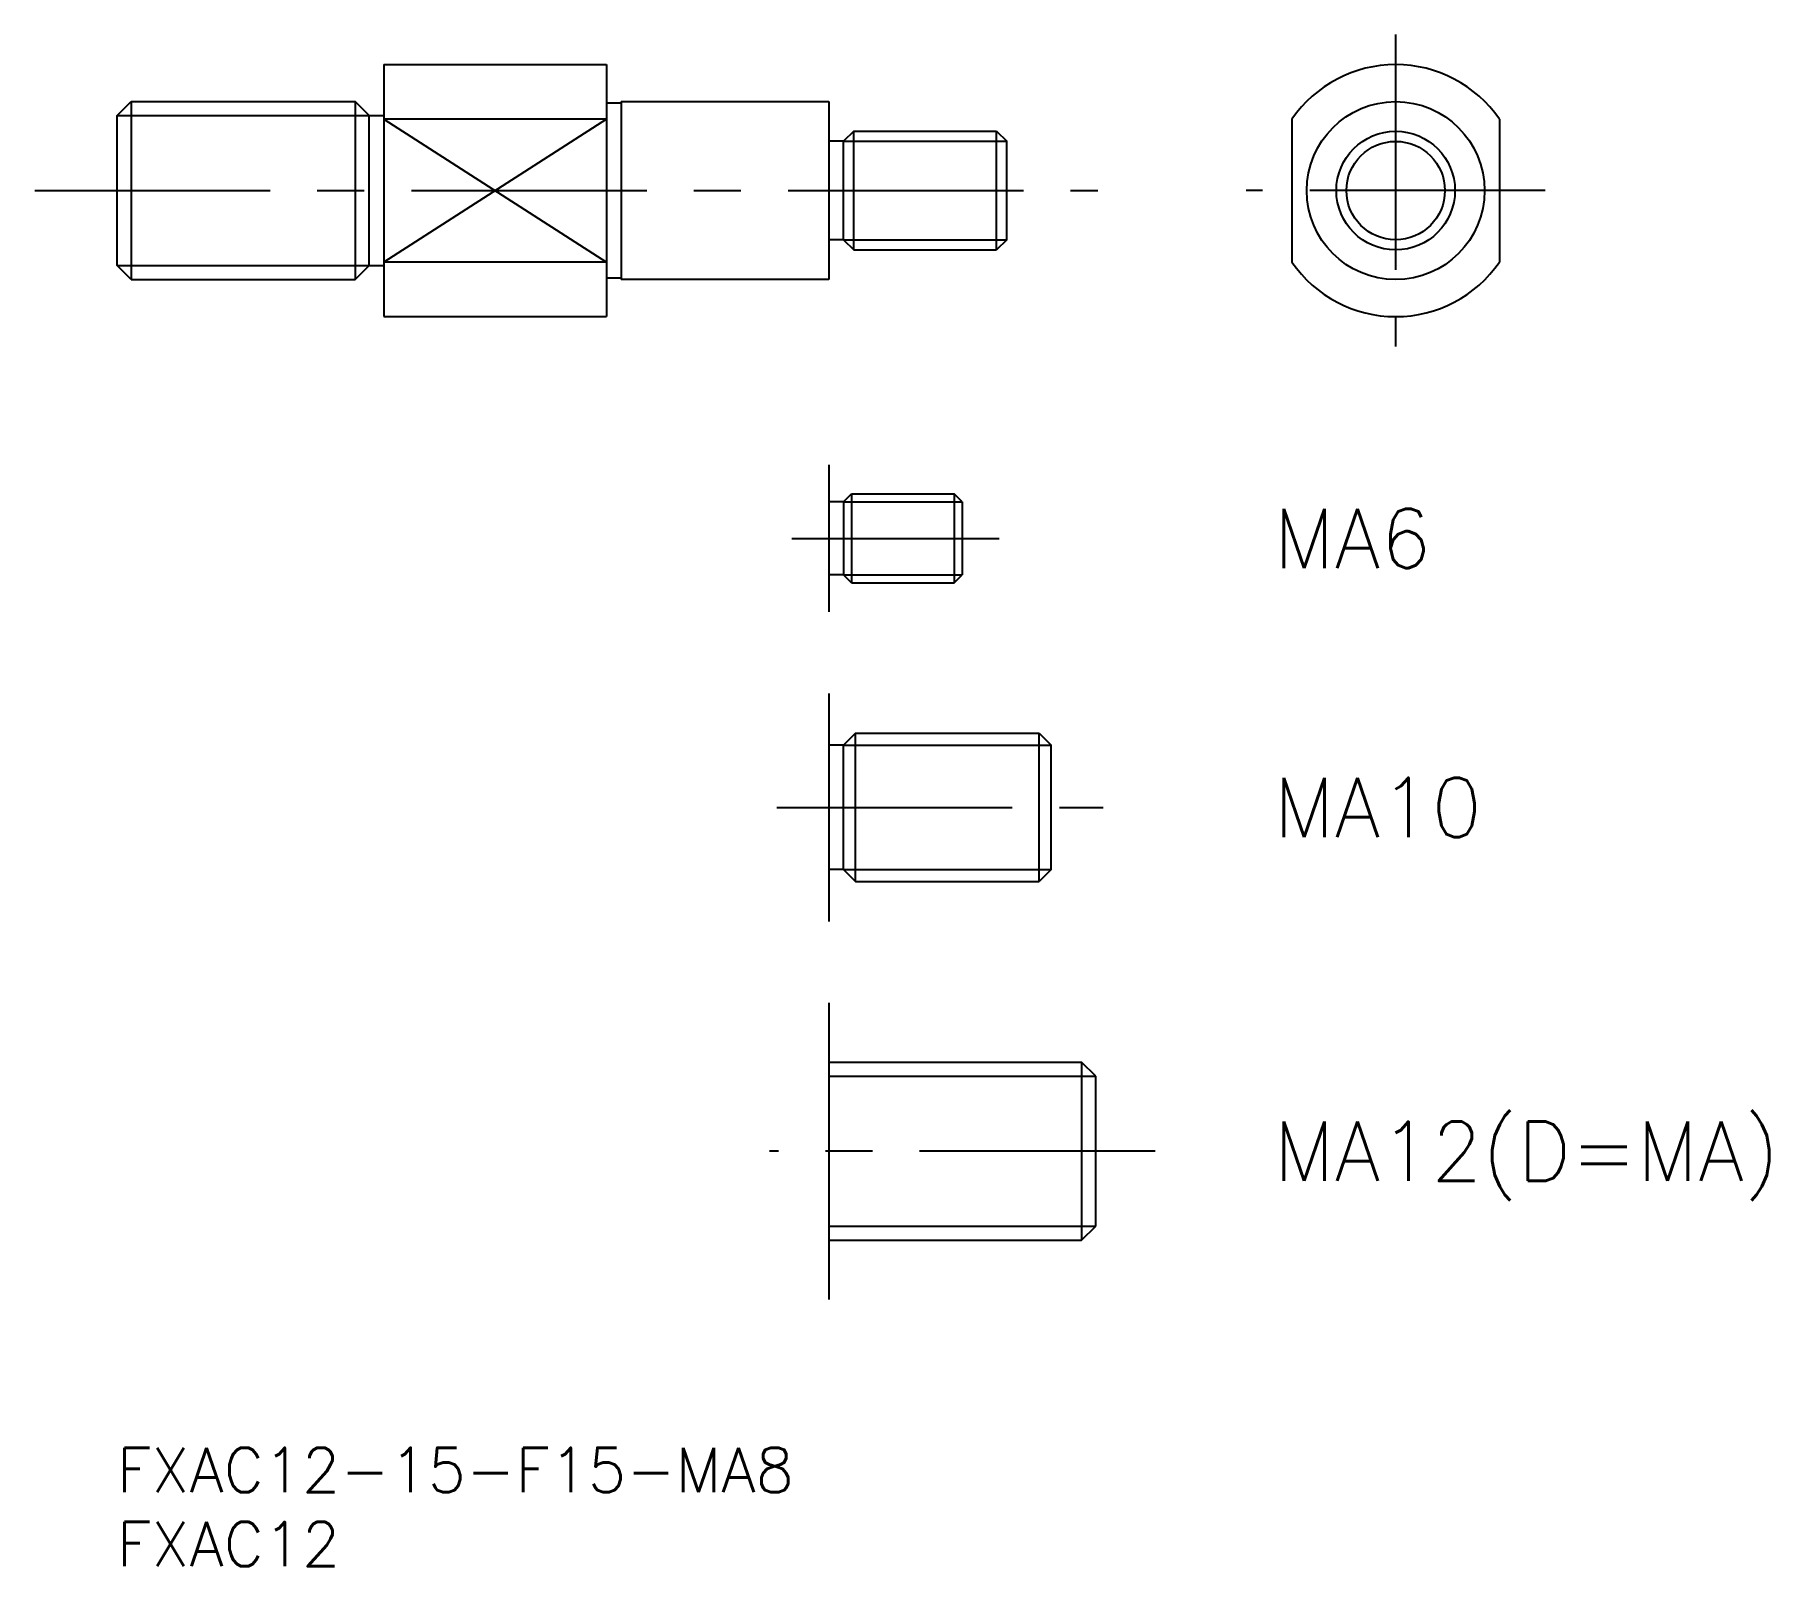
# Model space of a CAD drawing. Extents: x -6 to 111, y -8 to 95.
import ezdxf

# ---------------------------------------------------------------- set-up
doc = ezdxf.new("R2010")
doc.units = 0
doc.header["$LTSCALE"] = 0.5
doc.linetypes.add('CENTER', pattern=[50.8, 31.75, -6.35, 6.35, -6.35])
for name, color, linetype in [('MSM_CENTER', 1, 'CENTER'), ('MSM_CONTINUOUS', 7, 'CONTINUOUS'), ('MSM_NARROW', 5, 'CONTINUOUS'), ('MSM_PART_NUMBER', 7, 'CONTINUOUS')]:
    doc.layers.add(name, color=color, linetype=linetype)
doc.styles.get("Standard").update_dxf_attribs({"font": 'txt.shx', "height": 3, "bigfont": 'bigfont.shx'})

# ---------------------------------------------------------------- blocks, each defined once
blk = doc.blocks.new('*U4')
at = {"layer": 'MSM_PART_NUMBER'}
blk.add_text('FXAC12-15-F15-MA8', height=3, dxfattribs=at).set_placement((0, -3))
blk = doc.blocks.new('*U5')
at = {"layer": 'MSM_PART_NUMBER'}
blk.add_text('FXAC12', height=3, dxfattribs=at).set_placement((0, -8))
blk = doc.blocks.new('*U6')
at = {"layer": 'MSM_PART_NUMBER'}
blk.add_text('MA6', height=4, dxfattribs=at).set_placement((78, 59.3345))
blk = doc.blocks.new('*U7')
at = {"layer": 'MSM_PART_NUMBER'}
blk.add_text('MA10', height=4, dxfattribs=at).set_placement((78, 41.188))
blk = doc.blocks.new('*U8')
at = {"layer": 'MSM_PART_NUMBER'}
blk.add_text('MA12(D=MA)', height=4, dxfattribs=at).set_placement((78, 18))

msp = doc.modelspace()

# ---------------------------------------------------------------- linework, layer by layer
at = {"layer": 'MSM_CENTER'}
for p, q in [((86.23, 95.31), (86.23, 74.28)), ((-5.55, 84.79), (66.15, 84.79)), ((96.31, 84.79), (76.15, 84.79)), ((45.5, 61.33), (59.5, 61.33)), ((44.5, 43.19), (66.5, 43.19)), ((70, 20), (44, 20))]:
    msp.add_line(p, q, dxfattribs=at)
at = {"layer": 'MSM_CONTINUOUS'}
for p, q in [((18, 93.29), (18, 76.29)), ((18, 93.29), (33, 93.29)), ((33, 93.29), (33, 76.29)), ((0, 89.85), (0.95, 90.79)), ((0.95, 90.79), (16.05, 90.79)), ((0.95, 90.79), (0.95, 78.79)), ((17, 89.85), (16.05, 90.79)), ((16.05, 90.79), (16.05, 78.79)), ((34, 90.69), (33, 90.69)), ((34, 90.79), (48, 90.79)), ((34, 90.79), (34, 78.79)), ((48, 90.79), (48, 78.79)), ((0, 79.74), (0, 89.85)), ((17, 79.74), (17, 89.85)), ((17, 89.85), (18, 89.85)), ((33, 89.61), (18, 89.61)), ((79.23, 89.61), (79.23, 79.97)), ((93.23, 89.61), (93.23, 79.97)), ((49, 88.12), (48, 88.12)), ((49.68, 88.79), (49, 88.12)), ((49, 81.47), (49, 88.12)), ((49.68, 88.79), (59.32, 88.79)), ((49.68, 80.79), (49.68, 88.79)), ((59.32, 80.79), (59.32, 88.79)), ((59.32, 88.79), (60, 88.12)), ((60, 81.47), (60, 88.12)), ((49, 81.47), (48, 81.47)), ((49, 81.47), (49.68, 80.79)), ((49.68, 80.79), (59.32, 80.79)), ((60, 81.47), (59.32, 80.79)), ((0.95, 78.79), (0, 79.74)), ((16.05, 78.79), (17, 79.74)), ((17, 79.74), (18, 79.74)), ((33, 79.97), (18, 79.97)), ((0.95, 78.79), (16.05, 78.79)), ((34, 78.89), (33, 78.89)), ((48, 78.79), (34, 78.79)), ((18, 76.29), (33, 76.29)), ((48, 66.29), (48, 56.38)), ((49, 63.79), (48, 63.79)), ((49, 63.79), (49.54, 64.33)), ((49, 63.79), (49, 58.88)), ((49.54, 64.33), (56.46, 64.33)), ((49.54, 64.33), (49.54, 58.33)), ((57, 63.79), (56.46, 64.33)), ((56.46, 64.33), (56.46, 58.33)), ((57, 63.79), (57, 58.88)), ((49, 58.88), (48, 58.88)), ((49.54, 58.33), (49, 58.88)), ((56.46, 58.33), (57, 58.88)), ((49.54, 58.33), (56.46, 58.33)), ((48, 50.88), (48, 35.5)), ((49.81, 48.19), (49, 47.38)), ((49.81, 48.19), (62.19, 48.19)), ((49.81, 38.19), (49.81, 48.19)), ((62.19, 38.19), (62.19, 48.19)), ((62.19, 48.19), (63, 47.38)), ((49, 47.38), (48, 47.38)), ((49, 39), (49, 47.38)), ((63, 39), (63, 47.38)), ((49, 39), (48, 39)), ((49, 39), (49.81, 38.19)), ((63, 39), (62.19, 38.19)), ((49.81, 38.19), (62.19, 38.19)), ((48, 30), (48, 10)), ((48, 26), (65.05, 26)), ((66, 25.05), (65.05, 26)), ((65.05, 26), (65.05, 14)), ((66, 14.95), (66, 25.05)), ((65.05, 14), (66, 14.95)), ((48, 14), (65.05, 14))]:
    msp.add_line(p, q, dxfattribs=at)
for radius in [6, 4]:
    msp.add_circle((86.23, 84.79), radius, dxfattribs=at)
for start, end in [(34.5603, 145.4397), (214.5603, 325.4397)]:
    msp.add_arc((86.23, 84.79), 8.5, start, end, dxfattribs=at)
at = {"layer": 'MSM_NARROW'}
for p, q in [((0, 89.85), (17, 89.85)), ((18, 89.61), (33, 79.97)), ((33, 89.61), (18, 79.97)), ((49, 88.12), (60, 88.12)), ((49, 81.47), (60, 81.47)), ((0, 79.74), (17, 79.74)), ((49, 63.79), (57, 63.79)), ((49, 58.88), (57, 58.88)), ((49, 47.38), (63, 47.38)), ((49, 39), (63, 39)), ((48, 25.05), (66, 25.05)), ((48, 14.95), (66, 14.95))]:
    msp.add_line(p, q, dxfattribs=at)
msp.add_circle((86.23, 84.79), 3.32, dxfattribs=at)

# ---------------------------------------------------------------- block references
at = {"layer": 'MSM_CONTINUOUS'}
for name in ['*U6', '*U7', '*U8', '*U4', '*U5']:
    msp.add_blockref(name, (0, 0), dxfattribs=at)

doc.saveas('drawing.dxf')
